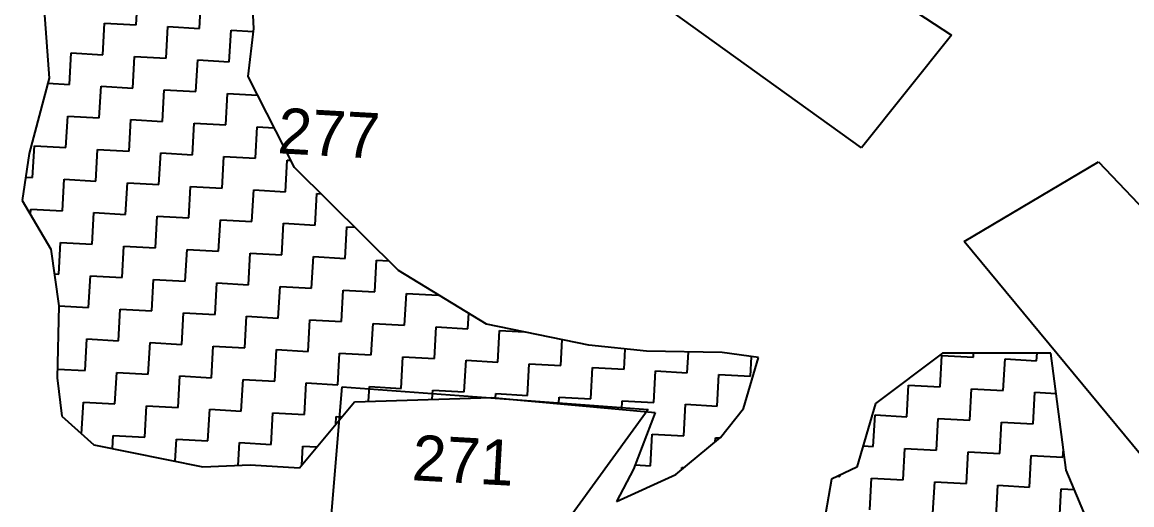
# Model space of a CAD drawing. Header units: metres. Extents: x 284689 to 287152, y 2012663 to 2015676.
# Drawn here: x 285020.5 to 285244.3, y 2014589.7 to 2014687.1 of the extents above; entities that cross this region are included whole.
import ezdxf
from ezdxf.enums import TextEntityAlignment as Align

# ---------------------------------------------------------------- set-up
doc = ezdxf.new("R2010")
doc.units = ezdxf.units.M
doc.header["$MEASUREMENT"] = 0
for name, color, linetype in [('POLY_HATCH', 12, 'Continuous'), ('POLY_PARCEL', 6, 'Continuous'), ('TEXT_PARCEL', 7, 'Continuous')]:
    doc.layers.add(name, color=color, linetype=linetype)
doc.styles.add('TEXT_MAP', font='')
doc.styles.get('TEXT_MAP').set_extended_font_data('Kruti Dev 050')

msp = doc.modelspace()

# ---------------------------------------------------------------- linework, layer by layer
at = {"layer": 'POLY_HATCH'}
for p, q in [((285067.19, 2014685.83), (285066.61, 2014697.52)), ((285024.89, 2014689.42), (285025.93, 2014675.75)), ((285066.02, 2014676.09), (285067.19, 2014685.83)), ((285025.93, 2014675.75), (285021.9, 2014660.56)), ((285075.43, 2014657.77), (285066.02, 2014676.09)), ((285021.9, 2014660.56), (285020.46, 2014651.11)), ((285096.36, 2014636.96), (285075.43, 2014657.77)), ((285020.46, 2014651.11), (285026.27, 2014641.26)), ((285026.27, 2014641.26), (285027.89, 2014629.83)), ((285114.16, 2014626.15), (285096.36, 2014636.96)), ((285027.89, 2014629.83), (285027.53, 2014615.34)), ((285134.79, 2014621.92), (285114.16, 2014626.15)), ((285146.38, 2014620.66), (285134.79, 2014621.92)), ((285161.71, 2014620.41), (285146.38, 2014620.66)), ((285169.02, 2014619.39), (285161.71, 2014620.41)), ((285165.99, 2014609.13), (285169.02, 2014619.39)), ((285206.1, 2014620.3), (285192.58, 2014610.14)), ((285227.95, 2014620.28), (285206.1, 2014620.3)), ((285231.08, 2014596.65), (285227.95, 2014620.28)), ((285027.53, 2014615.34), (285028.46, 2014607.58)), ((285076.43, 2014597.17), (285087.5, 2014610.47)), ((285087.5, 2014610.47), (285115.17, 2014611.37)), ((285115.17, 2014611.37), (285148.14, 2014608.29)), ((285192.58, 2014610.14), (285188.86, 2014597.26)), ((285028.46, 2014607.58), (285034.94, 2014601.77)), ((285148.14, 2014608.29), (285143.82, 2014596.88)), ((285161.36, 2014603.25), (285165.99, 2014609.13)), ((285152.35, 2014595.79), (285161.36, 2014603.25)), ((285034.94, 2014601.77), (285056.93, 2014597.36)), ((285056.93, 2014597.36), (285066.48, 2014597.73)), ((285066.48, 2014597.73), (285076.43, 2014597.17)), ((285143.82, 2014596.88), (285140.38, 2014590.33)), ((285140.38, 2014590.33), (285152.35, 2014595.79)), ((285188.86, 2014597.26), (285183.75, 2014594.83)), ((285241.44, 2014572.21), (285231.08, 2014596.65)), ((285183.75, 2014594.83), (285179.12, 2014568.85))]:
    msp.add_line(p, q, dxfattribs=at)
at = {"layer": 'POLY_HATCH', "linetype": 'Continuous'}
for p, q in [((285043.47, 2014686.54), (285043.83, 2014692.91)), ((285056.22, 2014685.82), (285056.58, 2014692.2)), ((285036.74, 2014680.52), (285037.1, 2014686.9)), ((285037.1, 2014686.9), (285043.47, 2014686.54)), ((285049.49, 2014679.81), (285049.85, 2014686.18)), ((285049.85, 2014686.18), (285056.22, 2014685.82)), ((285062.24, 2014679.09), (285062.6, 2014685.46)), ((285062.6, 2014685.46), (285067.11, 2014685.21)), ((285030.01, 2014674.51), (285030.37, 2014680.88)), ((285030.37, 2014680.88), (285036.74, 2014680.52)), ((285042.76, 2014673.79), (285043.12, 2014680.16)), ((285043.12, 2014680.16), (285049.49, 2014679.81)), ((285055.51, 2014673.07), (285055.87, 2014679.45)), ((285055.87, 2014679.45), (285062.24, 2014679.09)), ((285025.67, 2014674.75), (285030.01, 2014674.51)), ((285036.02, 2014667.77), (285036.38, 2014674.15)), ((285036.38, 2014674.15), (285042.76, 2014673.79)), ((285048.77, 2014667.06), (285049.13, 2014673.43)), ((285049.13, 2014673.43), (285055.51, 2014673.07)), ((285061.52, 2014666.34), (285061.88, 2014672.71)), ((285061.88, 2014672.71), (285067.93, 2014672.37)), ((285029.29, 2014661.76), (285029.65, 2014668.13)), ((285029.65, 2014668.13), (285036.02, 2014667.77)), ((285042.04, 2014661.04), (285042.4, 2014667.41)), ((285042.4, 2014667.41), (285048.77, 2014667.06)), ((285054.79, 2014660.32), (285055.15, 2014666.7)), ((285055.15, 2014666.7), (285061.52, 2014666.34)), ((285067.54, 2014659.61), (285067.9, 2014665.98)), ((285067.9, 2014665.98), (285071.31, 2014665.79)), ((285022.56, 2014655.74), (285022.92, 2014662.11)), ((285022.92, 2014662.11), (285029.29, 2014661.76)), ((285035.31, 2014655.02), (285035.67, 2014661.4)), ((285035.67, 2014661.4), (285042.04, 2014661.04)), ((285048.06, 2014654.31), (285048.42, 2014660.68)), ((285048.42, 2014660.68), (285054.79, 2014660.32)), ((285060.81, 2014653.59), (285061.17, 2014659.96)), ((285061.17, 2014659.96), (285067.54, 2014659.61)), ((285073.56, 2014652.87), (285073.91, 2014659.25)), ((285073.91, 2014659.25), (285074.69, 2014659.2)), ((285021.18, 2014655.82), (285022.56, 2014655.74)), ((285028.57, 2014649.01), (285028.93, 2014655.38)), ((285028.93, 2014655.38), (285035.31, 2014655.02)), ((285041.32, 2014648.29), (285041.68, 2014654.66)), ((285041.68, 2014654.66), (285048.06, 2014654.31)), ((285054.07, 2014647.57), (285054.43, 2014653.95)), ((285054.43, 2014653.95), (285060.81, 2014653.59)), ((285066.82, 2014646.86), (285067.18, 2014653.23)), ((285067.18, 2014653.23), (285073.56, 2014652.87)), ((285079.57, 2014646.14), (285079.93, 2014652.51)), ((285079.93, 2014652.51), (285080.76, 2014652.47)), ((285022.14, 2014648.27), (285022.2, 2014649.36)), ((285022.2, 2014649.36), (285028.57, 2014649.01)), ((285034.59, 2014642.27), (285034.95, 2014648.65)), ((285034.95, 2014648.65), (285041.32, 2014648.29)), ((285047.34, 2014641.56), (285047.7, 2014647.93)), ((285047.7, 2014647.93), (285054.07, 2014647.57)), ((285060.09, 2014640.84), (285060.45, 2014647.21)), ((285060.45, 2014647.21), (285066.82, 2014646.86)), ((285072.84, 2014640.12), (285073.2, 2014646.5)), ((285073.2, 2014646.5), (285079.57, 2014646.14)), ((285085.59, 2014639.41), (285085.95, 2014645.78)), ((285085.95, 2014645.78), (285087.58, 2014645.69)), ((285027.86, 2014636.26), (285028.22, 2014642.63)), ((285028.22, 2014642.63), (285034.59, 2014642.27)), ((285040.61, 2014635.54), (285040.97, 2014641.91)), ((285040.97, 2014641.91), (285047.34, 2014641.56)), ((285053.36, 2014634.82), (285053.72, 2014641.2)), ((285053.72, 2014641.2), (285060.09, 2014640.84)), ((285066.11, 2014634.11), (285066.46, 2014640.48)), ((285066.46, 2014640.48), (285072.84, 2014640.12)), ((285078.86, 2014633.39), (285079.21, 2014639.77)), ((285079.21, 2014639.77), (285085.59, 2014639.41)), ((285091.61, 2014632.67), (285091.96, 2014639.05)), ((285091.96, 2014639.05), (285094.4, 2014638.91)), ((285026.97, 2014636.31), (285027.86, 2014636.26)), ((285033.87, 2014629.52), (285034.23, 2014635.9)), ((285034.23, 2014635.9), (285040.61, 2014635.54)), ((285046.62, 2014628.81), (285046.98, 2014635.18)), ((285046.98, 2014635.18), (285053.36, 2014634.82)), ((285059.37, 2014628.09), (285059.73, 2014634.47)), ((285059.73, 2014634.47), (285066.11, 2014634.11)), ((285072.12, 2014627.37), (285072.48, 2014633.75)), ((285072.48, 2014633.75), (285078.86, 2014633.39)), ((285084.87, 2014626.66), (285085.23, 2014633.03)), ((285085.23, 2014633.03), (285091.61, 2014632.67)), ((285097.62, 2014625.94), (285097.98, 2014632.32)), ((285097.98, 2014632.32), (285104.36, 2014631.96)), ((285104.36, 2014631.96), (285104.36, 2014632.1)), ((285027.89, 2014629.86), (285033.87, 2014629.52)), ((285039.89, 2014622.79), (285040.25, 2014629.17)), ((285040.25, 2014629.17), (285046.62, 2014628.81)), ((285052.64, 2014622.07), (285053, 2014628.45)), ((285053, 2014628.45), (285059.37, 2014628.09)), ((285065.39, 2014621.36), (285065.75, 2014627.73)), ((285065.75, 2014627.73), (285072.12, 2014627.37)), ((285110.37, 2014625.22), (285110.55, 2014628.34)), ((285078.14, 2014620.64), (285078.5, 2014627.02)), ((285078.5, 2014627.02), (285084.87, 2014626.66)), ((285090.89, 2014619.92), (285091.25, 2014626.3)), ((285091.25, 2014626.3), (285097.62, 2014625.94)), ((285103.64, 2014619.21), (285104, 2014625.58)), ((285104, 2014625.58), (285110.37, 2014625.22)), ((285116.39, 2014618.49), (285116.75, 2014624.87)), ((285116.75, 2014624.87), (285121.82, 2014624.58)), ((285033.16, 2014616.77), (285033.52, 2014623.15)), ((285033.52, 2014623.15), (285039.89, 2014622.79)), ((285129.14, 2014617.77), (285129.43, 2014623.02)), ((285045.91, 2014616.06), (285046.27, 2014622.43)), ((285046.27, 2014622.43), (285052.64, 2014622.07)), ((285058.66, 2014615.34), (285059.02, 2014621.72)), ((285059.02, 2014621.72), (285065.39, 2014621.36)), ((285071.41, 2014614.62), (285071.76, 2014621)), ((285071.76, 2014621), (285078.14, 2014620.64)), ((285141.89, 2014617.06), (285142.12, 2014621.12)), ((285154.64, 2014616.34), (285154.87, 2014620.52)), ((285084.16, 2014613.91), (285084.51, 2014620.28)), ((285084.51, 2014620.28), (285090.89, 2014619.92)), ((285096.91, 2014613.19), (285097.26, 2014619.57)), ((285097.26, 2014619.57), (285103.64, 2014619.21)), ((285109.66, 2014612.47), (285110.01, 2014618.85)), ((285110.01, 2014618.85), (285116.39, 2014618.49)), ((285122.4, 2014611.76), (285122.76, 2014618.13)), ((285122.76, 2014618.13), (285129.14, 2014617.77)), ((285167.39, 2014615.62), (285167.61, 2014619.58)), ((285205.64, 2014613.47), (285205.99, 2014619.85)), ((285205.99, 2014619.85), (285212.37, 2014619.49)), ((285212.37, 2014619.49), (285212.41, 2014620.3)), ((285218.38, 2014612.76), (285218.74, 2014619.13)), ((285218.74, 2014619.13), (285225.12, 2014618.77)), ((285225.12, 2014618.77), (285225.2, 2014620.29)), ((285027.57, 2014617.09), (285033.16, 2014616.77)), ((285039.17, 2014610.04), (285039.53, 2014616.42)), ((285039.53, 2014616.42), (285045.91, 2014616.06)), ((285135.15, 2014611.04), (285135.51, 2014617.42)), ((285135.51, 2014617.42), (285141.89, 2014617.06)), ((285147.9, 2014610.32), (285148.26, 2014616.7)), ((285148.26, 2014616.7), (285154.64, 2014616.34)), ((285160.65, 2014609.61), (285161.01, 2014615.98)), ((285161.01, 2014615.98), (285167.39, 2014615.62)), ((285051.92, 2014609.32), (285052.28, 2014615.7)), ((285052.28, 2014615.7), (285058.66, 2014615.34)), ((285064.67, 2014608.61), (285065.03, 2014614.98)), ((285065.03, 2014614.98), (285071.41, 2014614.62)), ((285077.42, 2014607.89), (285077.78, 2014614.27)), ((285077.78, 2014614.27), (285084.16, 2014613.91)), ((285198.9, 2014607.46), (285199.26, 2014613.83)), ((285199.26, 2014613.83), (285205.64, 2014613.47)), ((285090.36, 2014610.57), (285090.53, 2014613.55)), ((285090.53, 2014613.55), (285096.91, 2014613.19)), ((285103.18, 2014610.98), (285103.28, 2014612.83)), ((285103.28, 2014612.83), (285109.66, 2014612.47)), ((285115.98, 2014611.3), (285116.03, 2014612.12)), ((285116.03, 2014612.12), (285122.4, 2014611.76)), ((285211.65, 2014606.74), (285212.01, 2014613.12)), ((285212.01, 2014613.12), (285218.38, 2014612.76)), ((285224.4, 2014606.02), (285224.76, 2014612.4)), ((285224.76, 2014612.4), (285229.03, 2014612.16)), ((285032.44, 2014604.02), (285032.8, 2014610.4)), ((285032.8, 2014610.4), (285039.17, 2014610.04)), ((285045.19, 2014603.31), (285045.55, 2014609.68)), ((285045.55, 2014609.68), (285051.92, 2014609.32)), ((285128.71, 2014610.11), (285128.78, 2014611.4)), ((285128.78, 2014611.4), (285135.15, 2014611.04)), ((285141.43, 2014608.92), (285141.53, 2014610.68)), ((285141.53, 2014610.68), (285147.9, 2014610.32)), ((285153.92, 2014603.59), (285154.28, 2014609.97)), ((285154.28, 2014609.97), (285160.65, 2014609.61)), ((285057.94, 2014602.59), (285058.3, 2014608.97)), ((285058.3, 2014608.97), (285064.67, 2014608.61)), ((285070.69, 2014601.87), (285071.05, 2014608.25)), ((285071.05, 2014608.25), (285077.42, 2014607.89)), ((285083.71, 2014605.91), (285083.8, 2014607.53)), ((285083.8, 2014607.53), (285085, 2014607.47)), ((285192.17, 2014601.44), (285192.53, 2014607.82)), ((285192.53, 2014607.82), (285198.9, 2014607.46)), ((285204.92, 2014600.72), (285205.28, 2014607.1)), ((285205.28, 2014607.1), (285211.65, 2014606.74)), ((285217.67, 2014600.01), (285218.03, 2014606.38)), ((285218.03, 2014606.38), (285224.4, 2014606.02)), ((285032.42, 2014604.03), (285032.44, 2014604.02)), ((285038.67, 2014601.02), (285038.82, 2014603.67)), ((285038.82, 2014603.67), (285045.19, 2014603.31)), ((285051.31, 2014598.48), (285051.57, 2014602.95)), ((285051.57, 2014602.95), (285057.94, 2014602.59)), ((285147.19, 2014597.57), (285147.55, 2014603.95)), ((285147.55, 2014603.95), (285153.92, 2014603.59)), ((285160.24, 2014602.33), (285160.3, 2014603.23)), ((285160.3, 2014603.23), (285161.27, 2014603.18)), ((285064.06, 2014597.63), (285064.31, 2014602.23)), ((285064.31, 2014602.23), (285070.69, 2014601.87)), ((285076.85, 2014597.67), (285077.06, 2014601.52)), ((285077.06, 2014601.52), (285079.92, 2014601.36)), ((285190.1, 2014601.56), (285192.17, 2014601.44)), ((285198.19, 2014594.71), (285198.54, 2014601.08)), ((285198.54, 2014601.08), (285204.92, 2014600.72)), ((285210.94, 2014593.99), (285211.29, 2014600.37)), ((285211.29, 2014600.37), (285217.67, 2014600.01)), ((285230.42, 2014599.29), (285230.51, 2014600.94)), ((285223.68, 2014593.27), (285224.04, 2014599.65)), ((285224.04, 2014599.65), (285230.42, 2014599.29)), ((285144.15, 2014597.75), (285147.19, 2014597.57)), ((285153.54, 2014596.77), (285153.56, 2014597.22)), ((285153.56, 2014597.22), (285154.04, 2014597.19)), ((285185.04, 2014595.45), (285185.44, 2014595.42)), ((285185.44, 2014595.42), (285185.45, 2014595.64)), ((285191.45, 2014588.69), (285191.81, 2014595.07)), ((285191.81, 2014595.07), (285198.19, 2014594.71)), ((285204.2, 2014587.97), (285204.56, 2014594.35)), ((285204.56, 2014594.35), (285210.94, 2014593.99)), ((285216.95, 2014587.26), (285217.31, 2014593.63)), ((285217.31, 2014593.63), (285223.68, 2014593.27)), ((285229.7, 2014586.54), (285230.06, 2014592.92)), ((285230.06, 2014592.92), (285232.73, 2014592.77))]:
    msp.add_line(p, q, dxfattribs=at)
at = {"layer": 'POLY_PARCEL'}
for p, q in [((285155.61, 2014718.89), (285207.91, 2014684.44)), ((285189.8, 2014661.7), (285138.7, 2014698.48)), ((285207.91, 2014684.44), (285189.8, 2014661.7)), ((285210.48, 2014642.79), (285237.57, 2014658.89)), ((285237.57, 2014658.89), (285308.46, 2014584.41)), ((285279.53, 2014559.34), (285210.48, 2014642.79)), ((285082.63, 2014585.32), (285085.01, 2014613.49)), ((285085.01, 2014613.49), (285146.74, 2014608.95)), ((285146.74, 2014608.95), (285122.13, 2014575.09))]:
    msp.add_line(p, q, dxfattribs=at)

# ---------------------------------------------------------------- texts
at = {"layer": 'TEXT_PARCEL', "style": 'TEXT_MAP'}
for s, p in [('277', (285082.09, 2014660.07)), ('271', (285109.19, 2014594.09))]:
    msp.add_text(s, height=9.194, rotation=356.7828, dxfattribs=at).set_placement(p, align=Align.CENTER)

doc.saveas('drawing.dxf')
